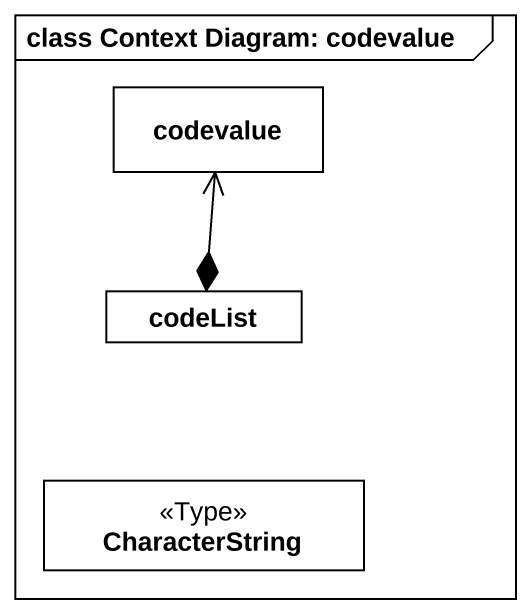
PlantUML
@startuml
mainframe class Context Diagram: codevalue
hide circle
hide empty members
class codevalue
class codeList
class CharacterString <<Type>>
codeList *-up-> codevalue
@enduml
